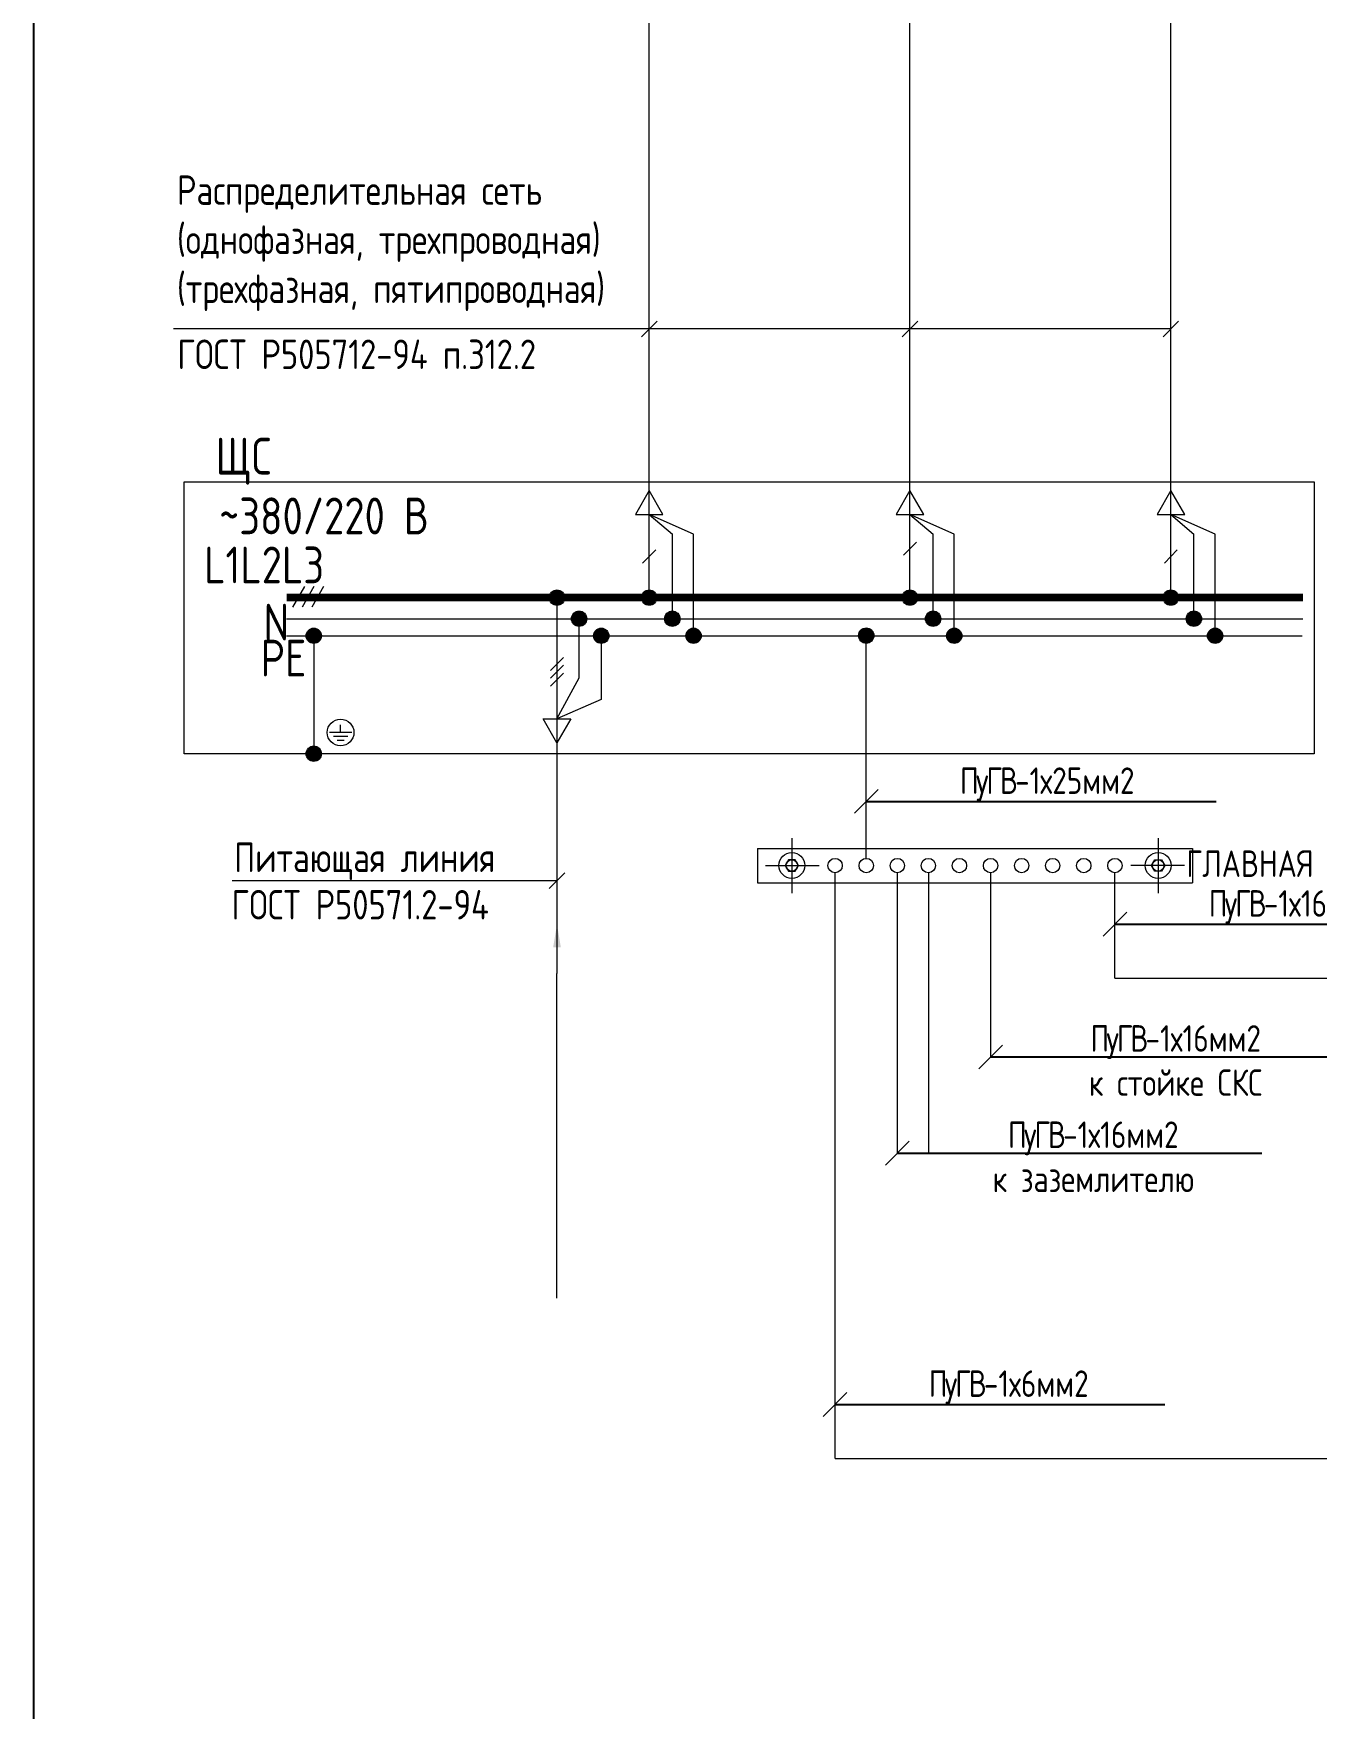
# Model space of a CAD drawing. Header units: millimetres. Extents: x -559267 to 14075, y 0 to 209897.
# Drawn here: x 420 to 507.2, y 493.9 to 607.7 of the extents above; entities that cross this region are included whole.
import ezdxf
from ezdxf import colors
from ezdxf.entities.mleader import LeaderData, LeaderLine
from ezdxf.enums import TextEntityAlignment as Align
from ezdxf.math import Vec2, Vec3

# ---------------------------------------------------------------- set-up
doc = ezdxf.new("R2010")
doc.units = ezdxf.units.MM
doc.layers.add('Номер кабеля', color=7, linetype='Continuous', lineweight=20)
doc.styles.add('Unecom', font='GOST2304A_0.ttf', dxfattribs={"height": 2.5})

# ---------------------------------------------------------------- blocks, each defined once
blk = doc.blocks.new('_OBLIQUE')
at = {"color": 0, "linetype": 'ByBlock'}
blk.add_line((-0.5, -0.5), (0.5, 0.5), dxfattribs=at)
blk = doc.blocks.new('Схема КУП')
at = {"layer": 'Номер кабеля', "ltscale": 100}
h = blk.add_hatch(color=256, dxfattribs=at)
edge = h.paths.add_edge_path()
edge.add_arc((-173.87, 66.61), 0.52, 0, 360)
h = blk.add_hatch(color=256, dxfattribs=at)
edge = h.paths.add_edge_path()
edge.add_arc((-167.6, 66.61), 0.52, 0, 360)
h = blk.add_hatch(color=256, dxfattribs=at)
edge = h.paths.add_edge_path()
edge.add_arc((-149.88, 66.61), 0.52, 0, 360)
h = blk.add_hatch(color=256, dxfattribs=at)
edge = h.paths.add_edge_path()
edge.add_arc((-132.15, 66.61), 0.52, 0, 360)
h = blk.add_hatch(color=256, dxfattribs=at)
edge = h.paths.add_edge_path()
edge.add_arc((-172.37, 65.18), 0.52, 0, 360)
h = blk.add_hatch(color=256, dxfattribs=at)
edge = h.paths.add_edge_path()
edge.add_arc((-166.03, 65.18), 0.52, 0, 360)
h = blk.add_hatch(color=256, dxfattribs=at)
edge = h.paths.add_edge_path()
edge.add_arc((-148.31, 65.18), 0.52, 0, 360)
h = blk.add_hatch(color=256, dxfattribs=at)
edge = h.paths.add_edge_path()
edge.add_arc((-130.58, 65.18), 0.52, 0, 360)
h = blk.add_hatch(color=256, dxfattribs=at)
edge = h.paths.add_edge_path()
edge.add_arc((-190.4, 64.02), 0.52, 0, 360)
h = blk.add_hatch(color=256, dxfattribs=at)
edge = h.paths.add_edge_path()
edge.add_arc((-170.86, 64.02), 0.52, 0, 360)
h = blk.add_hatch(color=256, dxfattribs=at)
edge = h.paths.add_edge_path()
edge.add_arc((-164.59, 64.02), 0.52, 0, 360)
h = blk.add_hatch(color=256, dxfattribs=at)
edge = h.paths.add_edge_path()
edge.add_arc((-152.85, 64.03), 0.52, 0, 360)
h = blk.add_hatch(color=256, dxfattribs=at)
edge = h.paths.add_edge_path()
edge.add_arc((-146.87, 64.02), 0.52, 0, 360)
h = blk.add_hatch(color=256, dxfattribs=at)
edge = h.paths.add_edge_path()
edge.add_arc((-129.14, 64.02), 0.52, 0, 360)
h = blk.add_hatch(color=256, dxfattribs=at)
edge = h.paths.add_edge_path()
edge.add_arc((-190.4, 56.01), 0.52, 0, 360)
for p, q in [((-167.6, 97.71), (-167.6, 118.31)), ((-149.88, 97.65), (-149.88, 117.32)), ((-132.15, 97.71), (-132.15, 118.31)), ((-167.6, 66.61), (-167.6, 101.46)), ((-149.88, 66.61), (-149.88, 101.46)), ((-132.15, 66.61), (-132.15, 101.46)), ((-168.13, 84.33), (-167.07, 85.39)), ((-150.41, 84.33), (-149.34, 85.39)), ((-132.68, 84.33), (-131.62, 85.39)), ((-132.15, 84.86), (-199.94, 84.86)), ((-164.59, 70.93), (-167.6, 72.26)), ((-167.6, 72.26), (-166.03, 70.93)), ((-146.87, 70.93), (-149.88, 72.26)), ((-149.88, 72.26), (-148.31, 70.93)), ((-129.14, 70.93), (-132.15, 72.26)), ((-132.15, 72.26), (-130.58, 70.93)), ((-166.03, 65.18), (-166.03, 70.93)), ((-164.59, 64.02), (-164.59, 70.93)), ((-148.31, 65.18), (-148.31, 70.93)), ((-146.87, 64.02), (-146.87, 70.93)), ((-130.58, 65.18), (-130.58, 70.93)), ((-129.14, 64.02), (-129.14, 70.93)), ((-168.05, 68.96), (-167.16, 69.85)), ((-168.05, 68.96), (-167.16, 69.85)), ((-150.32, 69.49), (-149.43, 70.38)), ((-132.59, 68.96), (-131.71, 69.85)), ((-132.59, 68.96), (-131.71, 69.85)), ((-191.04, 67.37), (-191.85, 65.97)), ((-190.39, 67.37), (-191.19, 65.97)), ((-189.73, 67.37), (-190.54, 65.97)), ((-173.87, 66.61), (-173.87, 41.08)), ((-192.25, 65.18), (-123.17, 65.18)), ((-172.37, 61.16, -1137.81), (-172.37, 65.18)), ((-192.25, 64.02), (-123.22, 64.02)), ((-190.4, 64.02), (-190.4, 56.01)), ((-170.86, 64.02), (-170.86, 59.69)), ((-174.31, 61.66), (-173.43, 62.54)), ((-174.31, 61.13), (-173.43, 62.02)), ((-174.31, 60.6), (-173.43, 61.49)), ((-173.87, 58.37), (-172.37, 61.16, -1137.81)), ((-170.86, 59.69), (-173.87, 58.37)), ((-187.82, 57.45), (-189.33, 57.45)), ((-188.08, 57.17), (-189.07, 57.17)), ((-188.34, 56.9), (-188.81, 56.9)), ((-188.58, 57.45), (-188.58, 57.97)), ((-157.91, 50.27), (-157.91, 46.54)), ((-133.01, 50.27), (-133.01, 46.54)), ((-160.24, 49.57), (-160.24, 47.23)), ((-160.24, 49.57), (-132.8, 49.57)), ((-135.17, 49.57), (-134.62, 49.57)), ((-133.13, 49.57), (-130.68, 49.57)), ((-130.68, 49.57), (-130.68, 47.23)), ((-174.4, 46.85), (-173.34, 47.91)), ((-159.69, 48.42), (-156.04, 48.42)), ((-158.14, 48.81), (-158.36, 48.42)), ((-158.36, 48.42), (-158.14, 48.03)), ((-157.69, 48.81), (-158.14, 48.81)), ((-158.14, 48.03), (-157.69, 48.03)), ((-157.46, 48.42), (-157.69, 48.81)), ((-157.69, 48.03), (-157.46, 48.42)), ((-154.97, 8.13), (-154.97, 47.93)), ((-135.95, 40.76), (-135.95, 47.93)), ((-131.22, 48.42), (-134.88, 48.42)), ((-133.46, 48.42), (-133.23, 48.81)), ((-133.23, 48.03), (-133.46, 48.42)), ((-133.23, 48.81), (-132.78, 48.81)), ((-132.78, 48.03), (-133.23, 48.03)), ((-132.78, 48.81), (-132.56, 48.42)), ((-132.56, 48.42), (-132.78, 48.03)), ((-173.87, 47.38), (-195.95, 47.38)), ((-160.24, 47.23), (-130.68, 47.23)), ((-173.87, 19.03), (-173.87, 41.08)), ((-135.95, 40.76), (-97.67, 40.76)), ((-154.97, 8.13), (-97.67, 8.13))]:
    blk.add_line(p, q, dxfattribs=at)
at = {"layer": 'Номер кабеля', "ltscale": 100, "flags": 128}
blk.add_lwpolyline([(-199.22, 74.48), (-122.41, 74.48), (-122.41, 56.01), (-199.22, 56.01)], close=True, dxfattribs=at)
at = {"layer": 'Номер кабеля', "ltscale": 100}
for points in [[(-167.6, 73.88), (-168.54, 72.26), (-166.67, 72.26)], [(-149.88, 73.88), (-150.81, 72.26), (-148.94, 72.26)], [(-132.15, 73.88), (-133.08, 72.26), (-131.21, 72.26)], [(-173.87, 56.75), (-174.81, 58.37), (-172.93, 58.37)]]:
    blk.add_lwpolyline(points, close=True, dxfattribs=at)
at = {"layer": 'Номер кабеля', "ltscale": 100, "const_width": 0.52}
for points in [[(-192.25, 66.61), (-165.76, 66.61)], [(-165.76, 66.61), (-123.17, 66.61)]]:
    blk.add_lwpolyline(points, dxfattribs=at)
at = {"layer": 'Номер кабеля', "ltscale": 100}
for points in [[(-152.85, 48.9), (-152.85, 64.02)], [(-150.74, 47.93), (-150.74, 28.87)], [(-148.63, 47.93), (-148.63, 28.87)], [(-144.4, 47.93), (-144.4, 35.41)]]:
    blk.add_lwpolyline(points, dxfattribs=at)
for centre, radius in [((-173.87, 66.61), 0.52), ((-167.6, 66.61), 0.52), ((-149.88, 66.61), 0.52), ((-132.15, 66.61), 0.52), ((-172.37, 65.18, 0), 0.52), ((-166.03, 65.18), 0.52), ((-148.31, 65.18), 0.52), ((-130.58, 65.18), 0.52), ((-190.4, 64.02), 0.52), ((-170.86, 64.02), 0.52), ((-164.59, 64.02), 0.52), ((-152.85, 64.03), 0.52), ((-146.87, 64.02), 0.52), ((-129.14, 64.02), 0.52), ((-188.58, 57.45), 0.91), ((-190.4, 56.01), 0.52), ((-157.91, 48.42), 0.878), ((-133.01, 48.42), 0.878), ((-157.91, 48.42), 0.39), ((-154.97, 48.41), 0.487), ((-152.85, 48.41), 0.487), ((-150.74, 48.41), 0.487), ((-148.63, 48.41), 0.487), ((-146.52, 48.41), 0.487), ((-144.4, 48.41), 0.487), ((-142.29, 48.41), 0.487), ((-140.18, 48.41), 0.487), ((-138.07, 48.41), 0.487), ((-135.95, 48.41), 0.487), ((-133.01, 48.42), 0.39)]:
    blk.add_circle(centre, radius, dxfattribs=at)
blk.add_solid([(-174.13, 42.86), (-173.61, 42.86), (-173.87, 44.42)], dxfattribs=at)
at = {"layer": 'Номер кабеля', "ltscale": 100, "style": 'Unecom'}
blk.add_text('ГЛАВНАЯ ЗАЗЕМЛЯЮЩАЯ ШИНА (ГЗШ)', height=1.8, dxfattribs=at).set_placement((-113.13, 47.64), align=Align.CENTER)
at = {"layer": 'Номер кабеля', "ltscale": 100, "width": 58.2861, "attachment_point": 1, "style": 'Unecom'}
for s, insert, char_height in [('Распределительная сеть \\P(однофазная, трехпроводная)\\P(трехфазная, пятипроводная)', (-199.7, 95.29, -1137.81), 2), ('ГОСТ Р505712-94 п.312.2', (-199.67, 84.14, -1137.81), 2), ('{\\C7;ЩC}', (-197.08, 77.47, -1137.81), 2.5), ('\\A1;~380/220 В', (-196.84, 73.41, -1137.81), 2.5), ('\\A1;L1L2L3', (-197.85, 70.08), 2.5), ('\\A1;N', (-193.81, 66.19), 2.5), ('\\A1;PE', (-194.01, 63.75), 2.5), ('\\A1;Питающая линия', (-195.81, 49.97, -1137.81), 2), ('\\A1;ГОСТ Р50571.2-94', (-195.99, 46.75, -1137.81), 2)]:
    blk.add_mtext(s, dxfattribs=dict(at, insert=insert, char_height=char_height))
at = {"layer": 'Номер кабеля', "ltscale": 100}
ml = blk.add_multileader_mtext('Standard', dxfattribs=at)
ml.set_content('{\\T0.8;\\C0;ПуГВ}-1х25мм2', color=256, style='Unecom')
ml.set_leader_properties()
ml.set_arrow_properties(name='OBLIQUE')
ml.build(insert=Vec2(0, 0))
ml.multileader.update_dxf_attribs({"has_dogleg": 0, "text_left_attachment_type": 6, "text_right_attachment_type": 6, "dogleg_length": 50, "arrow_head_size": 1.62})
ctx = ml.context
ctx.base_point, ctx.char_height, ctx.arrow_head_size, ctx.landing_gap_size, ctx.plane_origin = Vec3(-146.92, 52.77), 1.8, 1.62, 0.65, Vec3(-33.66, 67.68)
ctx.left_attachment, ctx.right_attachment, ctx.text_align_type = 6, 6, 1
notes = []
notes.append((ctx, [(0, (1, 1, 0), (-147.25, 52.77), (1, 0), 0.325, [(3, [(-152.85, 52.77)], 0, [])])]))
ctx.mtext.insert, ctx.mtext.alignment, ctx.mtext.line_spacing_style, ctx.mtext.flow_direction = Vec3(-140.55, 55.08), 2, 2, 5
ml = blk.add_multileader_mtext('Standard', dxfattribs=at)
ml.set_content('{\\T0.8;\\C0;ПуГВ}-1х16мм2', color=256, style='Unecom')
ml.set_leader_properties()
ml.set_arrow_properties(name='OBLIQUE')
ml.build(insert=Vec2(0, 0))
ml.multileader.update_dxf_attribs({"has_dogleg": 0, "text_left_attachment_type": 6, "text_right_attachment_type": 6, "dogleg_length": 50, "arrow_head_size": 1.62})
ctx = ml.context
ctx.base_point, ctx.char_height, ctx.arrow_head_size, ctx.landing_gap_size, ctx.plane_origin = Vec3(-130.02, 44.43), 1.8, 1.62, 0.65, Vec3(-16.76, 59.34)
ctx.left_attachment, ctx.right_attachment, ctx.text_align_type = 6, 6, 1
notes.append((ctx, [(0, (1, 1, 0), (-130.35, 44.43), (1, 0), 0.325, [(3, [(-135.95, 44.43)], 0, [])])]))
ctx.mtext.insert, ctx.mtext.alignment, ctx.mtext.line_spacing_style, ctx.mtext.flow_direction = Vec3(-123.78, 46.74), 2, 2, 5
ml = blk.add_multileader_mtext('Standard', dxfattribs=at)
ml.set_content('{\\T0.8;\\C0;ПуГВ}-1х16мм2\\Pк стойке СКС', color=256, style='Unecom')
ml.set_leader_properties()
ml.set_arrow_properties(name='OBLIQUE')
ml.build(insert=Vec2(0, 0))
ml.multileader.update_dxf_attribs({"has_dogleg": 0, "text_left_attachment_type": 6, "text_right_attachment_type": 6, "dogleg_length": 50, "arrow_head_size": 1.62})
ctx = ml.context
ctx.base_point, ctx.char_height, ctx.arrow_head_size, ctx.landing_gap_size, ctx.plane_origin = Vec3(-138.47, 35.41), 1.8, 1.62, 0.65, Vec3(-25.21, 50.33)
ctx.left_attachment, ctx.right_attachment, ctx.text_align_type = 6, 6, 1
notes.append((ctx, [(0, (1, 1, 0), (-138.8, 35.41), (1, 0), 0.325, [(3, [(-144.4, 35.41)], 0, [])])]))
ctx.mtext.insert, ctx.mtext.alignment, ctx.mtext.line_spacing_style, ctx.mtext.flow_direction = Vec3(-131.82, 37.57), 2, 2, 5
ml = blk.add_multileader_mtext('Standard', dxfattribs=at)
ml.set_content('{\\T0.8;\\C0;ПуГВ}-1х16мм2\\Pк заземлителю', color=256, style='Unecom')
ml.set_leader_properties()
ml.set_arrow_properties(name='OBLIQUE')
ml.build(insert=Vec2(0, 0))
ml.multileader.update_dxf_attribs({"has_dogleg": 0, "text_left_attachment_type": 6, "text_right_attachment_type": 6, "dogleg_length": 50, "arrow_head_size": 1.62})
ctx = ml.context
ctx.base_point, ctx.char_height, ctx.arrow_head_size, ctx.landing_gap_size, ctx.plane_origin = Vec3(-144.81, 28.87), 1.8, 1.62, 0.65, Vec3(-31.55, 43.78)
ctx.left_attachment, ctx.right_attachment, ctx.text_align_type = 6, 6, 1
notes.append((ctx, [(0, (1, 1, 0), (-145.14, 28.87), (1, 0), 0.325, [(0, [(-150.74, 28.87), (-148.63, 28.87)], 0, [])])]))
ctx.mtext.insert, ctx.mtext.alignment, ctx.mtext.line_spacing_style, ctx.mtext.flow_direction = Vec3(-137.42, 31.03), 2, 2, 5
ml = blk.add_multileader_mtext('Standard', dxfattribs=at)
ml.set_content('{\\T0.8;\\C0;ПуГВ}-1х6мм2', color=256, style='Unecom')
ml.set_leader_properties()
ml.set_arrow_properties(name='OBLIQUE')
ml.build(insert=Vec2(0, 0))
ml.multileader.update_dxf_attribs({"has_dogleg": 0, "text_left_attachment_type": 6, "text_right_attachment_type": 6, "dogleg_length": 50, "arrow_head_size": 1.62})
ctx = ml.context
ctx.base_point, ctx.char_height, ctx.arrow_head_size, ctx.landing_gap_size, ctx.plane_origin = Vec3(-149.04, 11.8), 1.8, 1.62, 0.65, Vec3(-35.78, 26.71)
ctx.left_attachment, ctx.right_attachment, ctx.text_align_type = 6, 6, 1
notes.append((ctx, [(0, (1, 1, 0), (-149.36, 11.8), (1, 0), 0.325, [(3, [(-154.97, 11.8)], 0, [])])]))
ctx.mtext.insert, ctx.mtext.alignment, ctx.mtext.line_spacing_style, ctx.mtext.flow_direction = Vec3(-143.17, 14.12), 2, 2, 5
for ctx, leaders in notes:
    for number, flags, end, landing, length, lines in leaders:
        leader = LeaderData()
        leader.index, (leader.has_last_leader_line, leader.has_dogleg_vector, leader.attachment_direction) = number, flags
        leader.last_leader_point, leader.dogleg_vector, leader.dogleg_length = Vec3(end), Vec3(landing), length
        for number, points, colour, breaks in lines:
            line = LeaderLine()
            line.index, line.vertices, line.color, line.breaks = number, Vec3.list(points), colors.encode_raw_color(colour), breaks
            leader.lines.append(line)
        ctx.leaders.append(leader)

msp = doc.modelspace()

# ---------------------------------------------------------------- linework, layer by layer
at = {"layer": 'Defpoints', "color": 6}
msp.add_lwpolyline([(420, 679.64), (420, 392.64), (815, 392.64), (815, 679.64), (420, 679.64)], dxfattribs=at)

# ---------------------------------------------------------------- block references
msp.add_blockref('Схема КУП', (629.45, 502.79))

doc.saveas('drawing.dxf')
